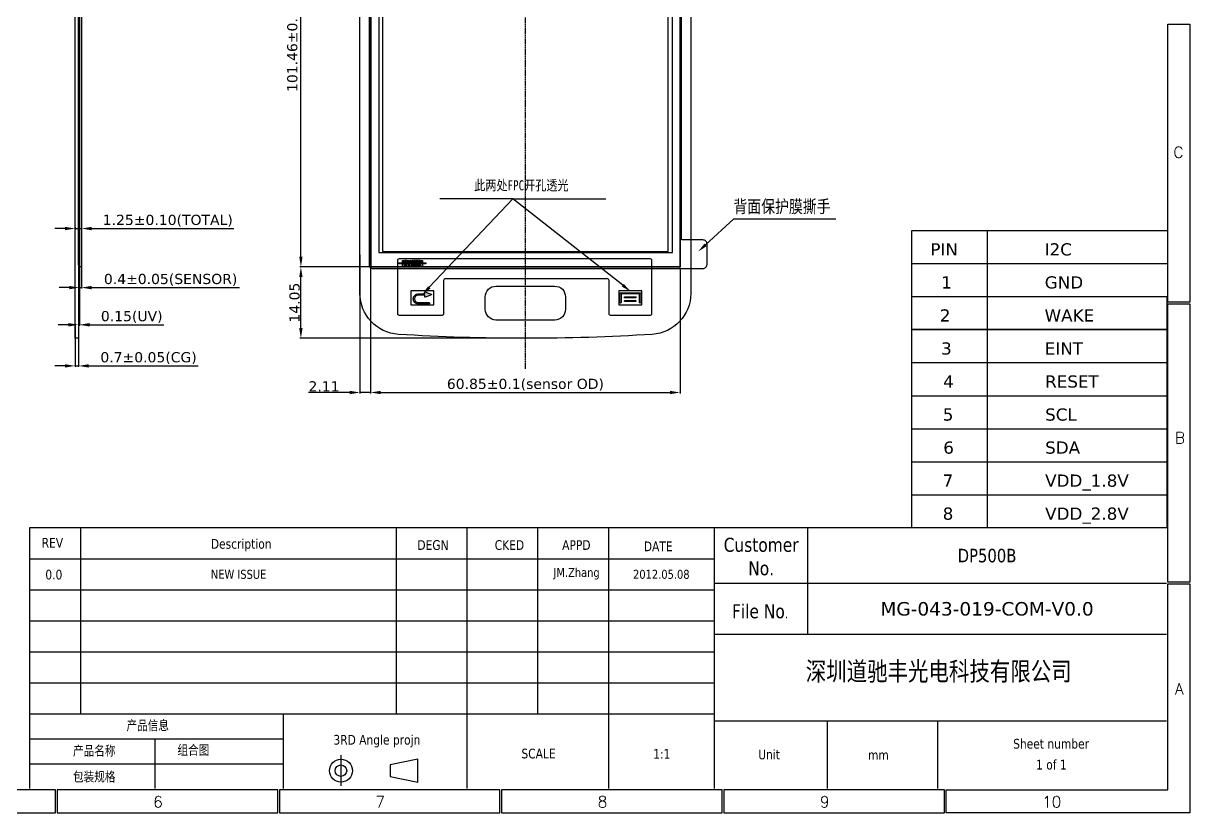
# Model space of a CAD drawing. Header units: inches. Extents: x 1779 to 2225, y 40 to 347.
# Drawn here: x 1995.2 to 2224.6, y 40 to 195.3 of the extents above; entities that cross this region are included whole.
import ezdxf
from ezdxf import colors
from ezdxf.entities.mleader import LeaderData, LeaderLine
from ezdxf.math import Vec2, Vec3

# ---------------------------------------------------------------- set-up
doc = ezdxf.new("R2010")
doc.units = ezdxf.units.IN
doc.header["$LTSCALE"] = 2.574606
doc.header["$MEASUREMENT"] = 0
doc.header["$PDMODE"] = 3
doc.header["$PDSIZE"] = 0.3125
doc.linetypes.add('PHANTOM', pattern=[0.8, 0.45, -0.05, 0.1, -0.05, 0.1, -0.05])
doc.layers.get('0').update_dxf_attribs({"linetype": 'CONTINUOUS'})
doc.layers.get('Defpoints').update_dxf_attribs({"linetype": 'CONTINUOUS'})
for name, color, linetype in [('05', 4, 'CONTINUOUS'), ('Cover lens', 6, 'CONTINUOUS'), ('dim', 4, 'CONTINUOUS'), ('Dimension', 7, 'CONTINUOUS'), ('FPC', 11, 'CONTINUOUS'), ('RX', 1, 'CONTINUOUS'), ('sensor AA', 131, 'CONTINUOUS'), ('Sensor outline', 190, 'CONTINUOUS'), ('uv', 90, 'CONTINUOUS'), ('中心线', 1, 'CONTINUOUS'), ('模板', 7, 'CONTINUOUS'), ('背面保护膜', 4, 'CONTINUOUS')]:
    doc.layers.add(name, color=color, linetype=linetype)
doc.styles.get("Standard").update_dxf_attribs({"font": 'romand.shx', "width": 0.8, "bigfont": 'bigfont.shx'})
doc.styles.add('TXT', font='txt.shx')
doc.styles.add('WMF-Times New Roman0', font='timesbd.ttf')
doc.styles.add('文字样式', font='verdana.ttf', dxfattribs={"height": 2})
doc.dimstyles.new('标注', dxfattribs={"dimtxt": 2, "dimasz": 2, "dimexe": 0.2, "dimexo": 0.2, "dimgap": 0.2, "dimtad": 1, "dimdsep": 46, "dimtxsty": '文字样式', "dimcen": 0, "dimclrd": 256, "dimclre": 256, "dimclrt": 256, "dimadec": 0, "dimazin": 0, "dimtfac": 1, "dimtmove": 0, "dimatfit": 3, "dimfxl": 0, "dimarcsym": 0})

# ---------------------------------------------------------------- blocks, each defined once
blk = doc.blocks.new('12521212')
at = {"layer": 'RX'}
for points in [[(1600.86, 243.92), (1600.86, 245.12), (1600.56, 245.12), (1600.56, 244.6), (1599.86, 244.6), (1599.86, 244.4), (1600.56, 244.4), (1600.56, 243.92), (1600.56, 243.92)], [(1601.01, 243.92), (1601.01, 245.12), (1601.31, 245.12), (1601.31, 243.92)], [(1601.76, 243.92), (1601.76, 245.12), (1601.46, 245.12), (1601.46, 243.92)], [(1602.21, 243.92), (1602.21, 245.12), (1601.91, 245.12), (1601.91, 243.92)], [(1602.66, 243.92), (1602.66, 245.12), (1602.36, 245.12), (1602.36, 243.92)], [(1603.11, 243.92), (1603.11, 245.12), (1602.81, 245.12), (1602.81, 243.92)], [(1603.56, 243.92), (1603.56, 245.12), (1603.26, 245.12), (1603.26, 243.92)], [(1604.01, 243.92), (1604.01, 245.12), (1603.71, 245.12), (1603.71, 243.92)], [(1604.46, 243.92), (1604.46, 245.12), (1604.16, 245.12), (1604.16, 243.92)], [(1604.91, 243.92), (1604.91, 245.12), (1604.61, 245.12), (1604.61, 243.92)], [(1605.06, 243.92), (1605.06, 245.12), (1605.36, 245.12), (1605.36, 243.92)], [(1605.51, 243.92), (1605.51, 245.12), (1605.81, 245.12), (1605.81, 243.92)], [(1605.96, 243.92), (1605.96, 245.12), (1606.26, 245.12), (1606.26, 243.92)], [(1606.41, 243.92), (1606.41, 245.12), (1606.71, 245.12), (1606.71, 243.92)], [(1606.86, 243.92), (1606.86, 245.12), (1607.16, 245.12), (1607.16, 243.92)], [(1607.31, 243.92), (1607.31, 245.12), (1607.61, 245.12), (1607.61, 243.92)], [(1607.76, 243.92), (1607.76, 245.12), (1608.06, 245.12), (1608.06, 243.92)], [(1608.21, 243.92), (1608.21, 245.12), (1608.51, 245.12), (1608.51, 243.92)], [(1608.66, 243.92), (1608.66, 245.12), (1608.96, 245.12), (1608.96, 243.92)], [(1609.11, 243.92), (1609.11, 245.12), (1609.41, 245.12), (1609.41, 243.92)], [(1609.56, 243.92), (1609.56, 245.12), (1609.86, 245.12), (1609.86, 243.92)], [(1610.01, 243.92), (1610.01, 245.12), (1610.31, 245.12), (1610.31, 243.92)], [(1610.76, 243.92), (1610.76, 245.12), (1610.46, 245.12), (1610.46, 243.92)], [(1610.91, 243.92), (1610.91, 245.12), (1611.21, 245.12), (1611.21, 243.92)], [(1611.36, 243.92), (1611.36, 245.12), (1611.66, 245.12), (1611.66, 243.92)], [(1611.81, 243.92), (1611.81, 245.12), (1612.11, 245.12), (1612.11, 243.92)], [(1612.26, 243.92), (1612.26, 245.12), (1612.56, 245.12), (1612.56, 243.92)], [(1612.71, 243.92), (1612.71, 245.12), (1613.01, 245.12), (1613.01, 243.92)], [(1613.16, 243.92), (1613.16, 245.12), (1613.46, 245.12), (1613.46, 243.92)], [(1613.61, 243.92), (1613.61, 245.12), (1613.91, 245.12), (1613.91, 243.92)], [(1614.06, 243.92), (1614.06, 245.12), (1614.36, 245.12), (1614.36, 243.92)], [(1614.51, 243.92), (1614.51, 245.12), (1614.81, 245.12), (1614.81, 243.92)], [(1614.96, 243.92), (1614.96, 245.12), (1615.26, 245.12), (1615.26, 243.92)], [(1615.71, 243.92), (1615.71, 244.4), (1616.41, 244.4), (1616.41, 244.6), (1615.71, 244.6), (1615.71, 245.12), (1615.41, 245.12), (1615.41, 243.92)], [(1609.31, 145.22), (1609.31, 144.74), (1608.61, 144.74), (1608.61, 144.54), (1609.31, 144.54), (1609.31, 144.06), (1609.61, 144.06), (1609.61, 145.22)], [(1610.06, 145.22), (1610.06, 144.06), (1609.76, 144.06), (1609.76, 145.22)], [(1610.51, 145.22), (1610.51, 144.06), (1610.21, 144.06), (1610.21, 145.22)], [(1610.96, 145.22), (1610.96, 144.06), (1610.66, 144.06), (1610.66, 145.22)], [(1611.41, 145.22), (1611.41, 144.06), (1611.11, 144.06), (1611.11, 145.22)], [(1611.86, 145.22), (1611.56, 145.22), (1611.56, 144.06), (1611.86, 144.06), (1611.86, 145.22)], [(1612.01, 145.22), (1612.01, 145.22), (1612.01, 144.06), (1612.31, 144.06), (1612.31, 145.22)], [(1612.76, 145.22), (1612.76, 144.06), (1612.46, 144.06), (1612.46, 145.22)], [(1612.91, 145.22), (1612.91, 144.06), (1613.21, 144.06), (1613.21, 144.54), (1613.91, 144.54), (1613.91, 144.74), (1613.21, 144.74), (1613.21, 145.22)]]:
    blk.add_lwpolyline(points, dxfattribs=at)
at = {"layer": 'sensor AA'}
blk.add_lwpolyline([(1560.14, 241.97), (1617.91, 241.97), (1617.91, 146.79), (1560.14, 146.79)], close=True, dxfattribs=at)
at = {"layer": 'Sensor outline'}
blk.add_lwpolyline([(1558.63, 143.96), (1619.48, 143.96), (1558.63, 143.96), (1558.63, 245.42), (1619.48, 245.42), (1619.48, 143.96), (1619.48, 245.42), (1558.63, 245.42)], close=True, dxfattribs=at)
at = {"style": 'WMF-Times New Roman0'}
for p in [(1600.52, 245.26), (1605.02, 245.26), (1610.42, 245.26), (1615.39, 245.26)]:
    blk.add_text('GND', height=0.109, dxfattribs=at).set_placement(p)
for s, p in [('GND', (1609.56, 144.52)), ('RX5', (1610.01, 144.52)), ('RX4', (1610.46, 144.52)), ('RX3', (1610.91, 144.52)), ('RX2', (1611.36, 144.5)), ('RX1', (1611.81, 144.52)), ('GND', (1612.26, 144.52)), ('TX19', (1612.7, 144.46)), ('GND', (1613.18, 144.47))]:
    blk.add_text(s, height=0.2, rotation=90).set_placement(p)
at = {"layer": '05', "style": 'WMF-Times New Roman0'}
for s, p in [('TX9', (1601.02, 245.26)), ('TX8', (1601.47, 245.26)), ('TX7', (1601.92, 245.26)), ('TX6', (1602.37, 245.26)), ('TX5', (1602.82, 245.26)), ('TX4', (1603.27, 245.26)), ('TX3', (1603.72, 245.26)), ('TX2', (1604.17, 245.26)), ('TX1', (1604.63, 245.26)), ('RX11', (1605.44, 245.26)), ('RX10', (1605.88, 245.26)), ('RX9', (1606.42, 245.26)), ('RX8', (1606.86, 245.26)), ('RX7', (1607.31, 245.26)), ('RX6', (1607.76, 245.26)), ('RX5', (1608.22, 245.26)), ('RX4', (1608.68, 245.26)), ('RX3', (1609.12, 245.26)), ('RX2', (1609.57, 245.26)), ('RX1', (1610.02, 245.26)), ('TX10', (1610.84, 245.26)), ('TX11', (1611.3, 245.26)), ('TX12', (1611.75, 245.26)), ('TX13', (1612.2, 245.26)), ('TX14', (1612.65, 245.26)), ('TX15', (1613.09, 245.26)), ('TX16', (1613.5, 245.26)), ('TX17', (1613.95, 245.26)), ('TX18', (1614.48, 245.26)), ('TX19', (1614.92, 245.26))]:
    blk.add_text(s, height=0.109, dxfattribs=at).set_placement(p)
blk = doc.blocks.new('*D58')
at = {"layer": 'Defpoints', "color": 0}
for p in [(2063.49, 147.37), (2124.34, 147.37), (2124.34, 122.66)]:
    blk.add_point(p, dxfattribs=at)
at = {"layer": 'Dimension', "lineweight": -2}
for p, q in [((2063.49, 147.17), (2063.49, 122.46)), ((2124.34, 147.17), (2124.34, 122.46)), ((2065.49, 122.66), (2122.34, 122.66))]:
    blk.add_line(p, q, dxfattribs=at)
at = {"layer": 'Dimension'}
for points in [[(2065.49, 123), (2065.49, 122.33), (2063.49, 122.66)], [(2122.34, 123), (2122.34, 122.33), (2124.34, 122.66)]]:
    blk.add_solid(points, dxfattribs=at)
at = {"layer": 'Dimension', "insert": (2093.92, 124.18), "char_height": 2, "attachment_point": 5, "style": '文字样式'}
blk.add_mtext('60.85%%P0.1(sensor OD)', dxfattribs=at)
blk = doc.blocks.new('*D59')
at = {"layer": 'Defpoints', "color": 0}
for p in [(2049.77, 248.83), (2064.42, 248.83), (2064.42, 147.37)]:
    blk.add_point(p, dxfattribs=at)
at = {"layer": 'Dimension', "lineweight": -2}
for p, q in [((2064.22, 248.83), (2049.57, 248.83)), ((2049.77, 149.37), (2049.77, 246.83)), ((2064.22, 147.37), (2049.57, 147.37))]:
    blk.add_line(p, q, dxfattribs=at)
at = {"layer": 'Dimension'}
for points in [[(2049.44, 246.83), (2050.1, 246.83), (2049.77, 248.83)], [(2049.44, 149.37), (2050.1, 149.37), (2049.77, 147.37)]]:
    blk.add_solid(points, dxfattribs=at)
at = {"layer": 'Dimension', "insert": (2048.25, 198.1), "char_height": 2, "attachment_point": 5, "rotation": 90, "style": '文字样式'}
blk.add_mtext('101.46%%P0.1(sensor OD)', dxfattribs=at)
blk = doc.blocks.new('*D60')
at = {"layer": 'Defpoints', "color": 0}
for p in [(2049.77, 147.37), (2080.14, 147.37), (2093.92, 133.32)]:
    blk.add_point(p, dxfattribs=at)
at = {"layer": 'Dimension', "lineweight": -2}
for p, q in [((2079.94, 147.37), (2049.57, 147.37)), ((2049.77, 135.32), (2049.77, 145.37)), ((2093.72, 133.32), (2049.57, 133.32))]:
    blk.add_line(p, q, dxfattribs=at)
at = {"layer": 'Dimension'}
for points in [[(2049.44, 145.37), (2050.1, 145.37), (2049.77, 147.37)], [(2049.44, 135.32), (2050.1, 135.32), (2049.77, 133.32)]]:
    blk.add_solid(points, dxfattribs=at)
at = {"layer": 'Dimension', "insert": (2048.53, 140.34), "char_height": 2, "attachment_point": 5, "rotation": 90, "style": '文字样式'}
blk.add_mtext('14.05', dxfattribs=at)
blk = doc.blocks.new('*D61')
at = {"layer": 'Defpoints', "color": 0}
for p in [(2061.39, 149.95), (2063.49, 149.95), (2063.49, 122.66)]:
    blk.add_point(p, dxfattribs=at)
at = {"layer": 'Dimension', "lineweight": -2}
for p, q in [((2061.39, 149.75), (2061.39, 122.46)), ((2063.49, 149.75), (2063.49, 122.46)), ((2059.39, 122.66), (2051.25, 122.66)), ((2063.49, 122.66), (2061.39, 122.66)), ((2065.49, 122.66), (2067.49, 122.66))]:
    blk.add_line(p, q, dxfattribs=at)
at = {"layer": 'Dimension'}
for points in [[(2059.39, 123), (2059.39, 122.33), (2061.39, 122.66)], [(2065.49, 123), (2065.49, 122.33), (2063.49, 122.66)]]:
    blk.add_solid(points, dxfattribs=at)
at = {"layer": 'Dimension', "insert": (2054.32, 123.88), "char_height": 2, "attachment_point": 5, "style": '文字样式'}
blk.add_mtext('2.11', dxfattribs=at)
blk = doc.blocks.new('*D62')
at = {"layer": 'Defpoints', "color": 0}
for p in [(2005.35, 136.35), (2006.05, 136.35), (2006.05, 127.9)]:
    blk.add_point(p, dxfattribs=at)
at = {"layer": 'Dimension', "lineweight": -2}
for p, q in [((2005.35, 136.15), (2005.35, 127.7)), ((2006.05, 136.15), (2006.05, 127.7)), ((2003.35, 127.9), (2001.35, 127.9)), ((2005.35, 127.9), (2006.05, 127.9)), ((2008.05, 127.9), (2029.57, 127.9))]:
    blk.add_line(p, q, dxfattribs=at)
at = {"layer": 'Dimension'}
for points in [[(2003.35, 128.23), (2003.35, 127.56), (2005.35, 127.9)], [(2008.05, 128.23), (2008.05, 127.56), (2006.05, 127.9)]]:
    blk.add_solid(points, dxfattribs=at)
at = {"layer": 'Dimension', "insert": (2019.81, 129.42), "char_height": 2, "attachment_point": 5, "style": '文字样式'}
blk.add_mtext('0.7%%P0.05(CG)', dxfattribs=at)
blk = doc.blocks.new('*D63')
at = {"layer": 'Defpoints', "color": 0}
for p in [(2006.05, 148.13), (2006.2, 148.21), (2006.2, 135.99)]:
    blk.add_point(p, dxfattribs=at)
at = {"layer": 'Dimension', "lineweight": -2}
for p, q in [((2006.05, 147.93), (2006.05, 135.79)), ((2006.2, 148.01), (2006.2, 135.79)), ((2004.05, 135.99), (2002.05, 135.99)), ((2006.05, 135.99), (2006.2, 135.99)), ((2008.2, 135.99), (2022.81, 135.99))]:
    blk.add_line(p, q, dxfattribs=at)
at = {"layer": 'Dimension'}
for points in [[(2004.05, 136.32), (2004.05, 135.65), (2006.05, 135.99)], [(2008.2, 136.32), (2008.2, 135.65), (2006.2, 135.99)]]:
    blk.add_solid(points, dxfattribs=at)
at = {"layer": 'Dimension', "insert": (2016.5, 137.51), "char_height": 2, "attachment_point": 5, "style": '文字样式'}
blk.add_mtext('0.15(UV)', dxfattribs=at)
blk = doc.blocks.new('*D64')
at = {"layer": 'Defpoints', "color": 0}
for p in [(2005.35, 155.37), (2006.6, 155.37), (2006.6, 154.92)]:
    blk.add_point(p, dxfattribs=at)
at = {"layer": 'Dimension', "lineweight": -2}
for p, q in [((2003.35, 154.92), (2001.35, 154.92)), ((2005.35, 155.17), (2005.35, 154.72)), ((2005.35, 154.92), (2006.6, 154.92)), ((2006.6, 155.17), (2006.6, 154.72)), ((2008.6, 154.92), (2036.59, 154.92))]:
    blk.add_line(p, q, dxfattribs=at)
at = {"layer": 'Dimension'}
for points in [[(2003.35, 155.25), (2003.35, 154.58), (2005.35, 154.92)], [(2008.6, 155.25), (2008.6, 154.58), (2006.6, 154.92)]]:
    blk.add_solid(points, dxfattribs=at)
at = {"layer": 'Dimension', "insert": (2023.59, 156.44), "char_height": 2, "attachment_point": 5, "style": '文字样式'}
blk.add_mtext('1.25%%P0.10(TOTAL)', dxfattribs=at)
blk = doc.blocks.new('*D65')
at = {"layer": 'Defpoints', "color": 0}
for p in [(2006.2, 149.43), (2006.6, 149.43), (2006.6, 143.3)]:
    blk.add_point(p, dxfattribs=at)
at = {"layer": 'Dimension', "lineweight": -2}
for p, q in [((2006.2, 149.23), (2006.2, 143.1)), ((2006.6, 149.23), (2006.6, 143.1)), ((2004.2, 143.3), (2002.2, 143.3)), ((2006.2, 143.3), (2006.6, 143.3)), ((2008.6, 143.3), (2037.7, 143.3))]:
    blk.add_line(p, q, dxfattribs=at)
at = {"layer": 'Dimension'}
for points in [[(2004.2, 143.63), (2004.2, 142.96), (2006.2, 143.3)], [(2008.6, 143.63), (2008.6, 142.96), (2006.6, 143.3)]]:
    blk.add_solid(points, dxfattribs=at)
at = {"layer": 'Dimension', "insert": (2024.15, 144.82), "char_height": 2, "attachment_point": 5, "style": '文字样式'}
blk.add_mtext('0.4%%P0.05(SENSOR)', dxfattribs=at)

msp = doc.modelspace()

# ---------------------------------------------------------------- hatches: boundary and pattern name
at = {"layer": 'Cover lens'}
h = msp.add_hatch(color=151, dxfattribs=at)
edge = h.paths.add_edge_path()
edge.add_spline(control_points=[(2074.131, 142.053), (2073.7, 142.053), (2073.268, 142.053), (2072.837, 142.053), (2072.837, 142.053), (2072.577, 142.052), (2072.33, 141.949), (2072.146, 141.766), (2072.146, 141.766), (2071.964, 141.583), (2071.861, 141.338), (2071.86, 141.08), (2071.86, 141.08), (2071.86, 141.08), (2071.86, 141.079), (2071.86, 141.078), (2071.86, 141.078), (2071.861, 140.818), (2071.964, 140.57), (2072.147, 140.386), (2072.147, 140.386), (2072.329, 140.204), (2072.575, 140.101), (2072.832, 140.1), (2072.832, 140.1), (2072.833, 140.1), (2072.834, 140.1), (2072.835, 140.1), (2072.835, 140.1), (2073.536, 140.1), (2074.238, 140.1), (2074.939, 140.1), (2074.939, 140.1), (2075.008, 140.1), (2075.064, 140.156), (2075.064, 140.225), (2075.064, 140.225), (2075.064, 140.294), (2075.008, 140.35), (2074.939, 140.35), (2074.939, 140.35), (2074.238, 140.35), (2073.537, 140.35), (2072.835, 140.35), (2072.835, 140.35), (2072.643, 140.35), (2072.46, 140.428), (2072.324, 140.564), (2072.324, 140.564), (2072.188, 140.699), (2072.111, 140.881), (2072.11, 141.073), (2072.11, 141.073), (2072.11, 141.074), (2072.111, 141.076), (2072.111, 141.077), (2072.111, 141.077), (2072.11, 141.269), (2072.188, 141.453), (2072.324, 141.589), (2072.324, 141.589), (2072.46, 141.725), (2072.643, 141.803), (2072.836, 141.805), (2072.836, 141.805), (2072.959, 141.799), (2073.925, 141.802), (2074.131, 141.802), (2074.131, 141.802), (2074.131, 141.699), (2074.131, 141.595), (2074.131, 141.491), (2074.131, 141.491), (2074.131, 141.466), (2074.143, 141.444), (2074.163, 141.429), (2074.163, 141.429), (2074.184, 141.415), (2074.209, 141.412), (2074.233, 141.42), (2074.233, 141.42), (2074.233, 141.42), (2075.403, 141.857), (2075.403, 141.857), (2075.403, 141.857), (2075.433, 141.868), (2075.453, 141.896), (2075.453, 141.928), (2075.453, 141.928), (2075.453, 141.96), (2075.433, 141.987), (2075.403, 141.998), (2075.403, 141.998), (2075.403, 141.998), (2074.233, 142.435), (2074.233, 142.435), (2074.233, 142.435), (2074.209, 142.444), (2074.184, 142.441), (2074.163, 142.426), (2074.163, 142.426), (2074.143, 142.412), (2074.131, 142.39), (2074.131, 142.364), (2074.131, 142.364), (2074.131, 142.261), (2074.131, 142.157), (2074.131, 142.053)], knot_values=[0, 0, 0, 0, 0.037037, 0.037037, 0.037037, 0.037037, 0.0740741, 0.0740741, 0.0740741, 0.0740741, 0.1111111, 0.1111111, 0.1111111, 0.1111111, 0.1481481, 0.1481481, 0.1481481, 0.1481481, 0.1851852, 0.1851852, 0.1851852, 0.1851852, 0.2222222, 0.2222222, 0.2222222, 0.2222222, 0.2592593, 0.2592593, 0.2592593, 0.2592593, 0.2962963, 0.2962963, 0.2962963, 0.2962963, 0.3333333, 0.3333333, 0.3333333, 0.3333333, 0.3703704, 0.3703704, 0.3703704, 0.3703704, 0.4074074, 0.4074074, 0.4074074, 0.4074074, 0.4444444, 0.4444444, 0.4444444, 0.4444444, 0.4814815, 0.4814815, 0.4814815, 0.4814815, 0.5185185, 0.5185185, 0.5185185, 0.5185185, 0.5555556, 0.5555556, 0.5555556, 0.5555556, 0.5925926, 0.5925926, 0.5925926, 0.5925926, 0.6296296, 0.6296296, 0.6296296, 0.6296296, 0.6666667, 0.6666667, 0.6666667, 0.6666667, 0.7037037, 0.7037037, 0.7037037, 0.7037037, 0.7407407, 0.7407407, 0.7407407, 0.7407407, 0.7777778, 0.7777778, 0.7777778, 0.7777778, 0.8148148, 0.8148148, 0.8148148, 0.8148148, 0.8518519, 0.8518519, 0.8518519, 0.8518519, 0.8888889, 0.8888889, 0.8888889, 0.8888889, 0.9259259, 0.9259259, 0.9259259, 0.9259259, 0.962963, 0.962963, 0.962963, 0.962963, 1, 1, 1, 1], weights=[1, 1, 1, 1, 1, 1, 1, 1, 1, 1, 1, 1, 1, 1, 1, 1, 1, 1, 1, 1, 1, 1, 1, 1, 1, 1, 1, 1, 1, 1, 1, 1, 1, 1, 1, 1, 1, 1, 1, 1, 1, 1, 1, 1, 1, 1, 1, 1, 1, 1, 1, 1, 1, 1, 1, 1, 1, 1, 1, 1, 1, 1, 1, 1, 1, 1, 1, 1, 1, 1, 1, 1, 1, 1, 1, 1, 1, 1, 1, 1, 1, 1, 1, 1, 1, 1, 1, 1, 1, 1, 1, 1, 1, 1, 1, 1, 1, 1, 1, 1, 1, 1, 1, 1, 1, 1, 1, 1], degree=3, periodic=0)
edge = h.paths.add_edge_path()
edge.add_spline(control_points=[(2116.362, 140.373), (2116.362, 140.304), (2116.418, 140.248), (2116.487, 140.248), (2116.487, 140.248), (2116.556, 140.248), (2116.613, 140.304), (2116.613, 140.373), (2116.613, 140.373), (2116.613, 140.938), (2116.613, 141.502), (2116.613, 142.067), (2116.613, 142.067), (2116.612, 142.126), (2116.589, 142.183), (2116.546, 142.226), (2116.546, 142.226), (2116.505, 142.267), (2116.449, 142.29), (2116.387, 142.292), (2116.387, 142.292), (2115.791, 142.292), (2115.194, 142.292), (2114.597, 142.292), (2114.597, 142.292), (2113.97, 142.292), (2113.342, 142.292), (2112.713, 142.292), (2112.713, 142.292), (2112.654, 142.291), (2112.596, 142.267), (2112.554, 142.225), (2112.554, 142.225), (2112.513, 142.183), (2112.49, 142.128), (2112.488, 142.066), (2112.488, 142.066), (2112.488, 141.502), (2112.488, 140.938), (2112.488, 140.373), (2112.488, 140.373), (2112.488, 140.304), (2112.545, 140.248), (2112.614, 140.248), (2112.614, 140.248), (2112.683, 140.248), (2112.739, 140.304), (2112.739, 140.373), (2112.739, 140.373), (2112.739, 140.921), (2112.739, 141.469), (2112.739, 142.016), (2112.739, 142.016), (2112.739, 142.03), (2112.75, 142.041), (2112.764, 142.041), (2112.764, 142.041), (2113.375, 142.041), (2113.986, 142.041), (2114.597, 142.041), (2114.597, 142.041), (2115.177, 142.041), (2115.757, 142.041), (2116.337, 142.041), (2116.337, 142.041), (2116.351, 142.041), (2116.362, 142.03), (2116.362, 142.016), (2116.362, 142.016), (2116.362, 141.469), (2116.362, 140.921), (2116.362, 140.373)], knot_values=[0, 0, 0, 0, 0.0555556, 0.0555556, 0.0555556, 0.0555556, 0.1111111, 0.1111111, 0.1111111, 0.1111111, 0.1666667, 0.1666667, 0.1666667, 0.1666667, 0.2222222, 0.2222222, 0.2222222, 0.2222222, 0.2777778, 0.2777778, 0.2777778, 0.2777778, 0.3333333, 0.3333333, 0.3333333, 0.3333333, 0.3888889, 0.3888889, 0.3888889, 0.3888889, 0.4444444, 0.4444444, 0.4444444, 0.4444444, 0.5, 0.5, 0.5, 0.5, 0.5555556, 0.5555556, 0.5555556, 0.5555556, 0.6111111, 0.6111111, 0.6111111, 0.6111111, 0.6666667, 0.6666667, 0.6666667, 0.6666667, 0.7222222, 0.7222222, 0.7222222, 0.7222222, 0.7777778, 0.7777778, 0.7777778, 0.7777778, 0.8333333, 0.8333333, 0.8333333, 0.8333333, 0.8888889, 0.8888889, 0.8888889, 0.8888889, 0.9444444, 0.9444444, 0.9444444, 0.9444444, 1, 1, 1, 1], weights=[1, 1, 1, 1, 1, 1, 1, 1, 1, 1, 1, 1, 1, 1, 1, 1, 1, 1, 1, 1, 1, 1, 1, 1, 1, 1, 1, 1, 1, 1, 1, 1, 1, 1, 1, 1, 1, 1, 1, 1, 1, 1, 1, 1, 1, 1, 1, 1, 1, 1, 1, 1, 1, 1, 1, 1, 1, 1, 1, 1, 1, 1, 1, 1, 1, 1, 1, 1, 1, 1, 1, 1], degree=3, periodic=0)
edge = h.paths.add_edge_path(flags=17)
edge.add_spline(control_points=[(2115.589, 141.283), (2115.644, 141.283), (2115.689, 141.328), (2115.689, 141.383), (2115.689, 141.383), (2115.689, 141.438), (2115.644, 141.483), (2115.589, 141.483), (2115.589, 141.483), (2115.589, 141.483), (2113.512, 141.483), (2113.512, 141.483), (2113.512, 141.483), (2113.456, 141.483), (2113.412, 141.438), (2113.412, 141.383), (2113.412, 141.383), (2113.412, 141.328), (2113.456, 141.283), (2113.512, 141.283), (2113.512, 141.283), (2113.512, 141.283), (2115.589, 141.283), (2115.589, 141.283)], knot_values=[0, 0, 0, 0, 0.1666667, 0.1666667, 0.1666667, 0.1666667, 0.3333333, 0.3333333, 0.3333333, 0.3333333, 0.5, 0.5, 0.5, 0.5, 0.6666667, 0.6666667, 0.6666667, 0.6666667, 0.8333333, 0.8333333, 0.8333333, 0.8333333, 1, 1, 1, 1], weights=[1, 1, 1, 1, 1, 1, 1, 1, 1, 1, 1, 1, 1, 1, 1, 1, 1, 1, 1, 1, 1, 1, 1, 1], degree=3, periodic=0)
edge = h.paths.add_edge_path(flags=17)
edge.add_spline(control_points=[(2115.589, 140.533), (2115.644, 140.533), (2115.689, 140.578), (2115.689, 140.633), (2115.689, 140.633), (2115.689, 140.689), (2115.644, 140.733), (2115.589, 140.733), (2115.589, 140.733), (2115.589, 140.733), (2113.512, 140.733), (2113.512, 140.733), (2113.512, 140.733), (2113.456, 140.733), (2113.412, 140.689), (2113.412, 140.633), (2113.412, 140.633), (2113.412, 140.578), (2113.456, 140.533), (2113.512, 140.533), (2113.512, 140.533), (2113.512, 140.533), (2115.589, 140.533), (2115.589, 140.533)], knot_values=[0, 0, 0, 0, 0.1666667, 0.1666667, 0.1666667, 0.1666667, 0.3333333, 0.3333333, 0.3333333, 0.3333333, 0.5, 0.5, 0.5, 0.5, 0.6666667, 0.6666667, 0.6666667, 0.6666667, 0.8333333, 0.8333333, 0.8333333, 0.8333333, 1, 1, 1, 1], weights=[1, 1, 1, 1, 1, 1, 1, 1, 1, 1, 1, 1, 1, 1, 1, 1, 1, 1, 1, 1, 1, 1, 1, 1], degree=3, periodic=0)

# ---------------------------------------------------------------- linework, layer by layer
at = {"layer": 'Cover lens', "linetype": 'Continuous'}
for points in [[(2006.047, 133.318), (2005.347, 133.318), (2005.347, 259.408), (2006.047, 259.408)], [(2121.999, 150.398), (2121.999, 243.998), (2065.839, 243.998), (2065.839, 150.398)]]:
    msp.add_lwpolyline(points, close=True, dxfattribs=at)
msp.add_lwpolyline([(2068.962, 134.101, -0.3959565), (2061.389, 142.165), (2061.389, 251.698, -0.4142136), (2069.099, 259.408), (2118.739, 259.408, -0.4142136), (2126.449, 251.698), (2126.449, 142.165, -0.3959565), (2118.875, 134.101, -0.031377), (2068.962, 134.101)], format="xyb", dxfattribs=at)
msp.add_lwpolyline([(2099.719, 136.918), (2088.119, 136.918, -0.4142136), (2086.039, 138.998), (2086.039, 141.498, -0.4142136), (2088.119, 143.578), (2099.719, 143.578, -0.4142136), (2101.799, 141.498), (2101.799, 138.998, -0.4142136)], format="xyb", close=True, dxfattribs=at)
at = {"layer": 'Cover lens', "color": 151}
msp.add_open_spline([(2074.137, 142.053), (2073.706, 142.053), (2073.274, 142.053), (2072.843, 142.053), (2072.843, 142.053), (2072.583, 142.052), (2072.336, 141.949), (2072.153, 141.766), (2072.153, 141.766), (2071.97, 141.583), (2071.868, 141.338), (2071.866, 141.08), (2071.866, 141.08), (2071.866, 141.08), (2071.866, 141.079), (2071.866, 141.078), (2071.866, 141.078), (2071.867, 140.818), (2071.97, 140.57), (2072.153, 140.386), (2072.153, 140.386), (2072.335, 140.204), (2072.581, 140.101), (2072.839, 140.1), (2072.839, 140.1), (2072.839, 140.1), (2072.84, 140.1), (2072.841, 140.1), (2072.841, 140.1), (2073.542, 140.1), (2074.244, 140.1), (2074.945, 140.1), (2074.945, 140.1), (2075.014, 140.1), (2075.071, 140.156), (2075.071, 140.225), (2075.071, 140.225), (2075.071, 140.294), (2075.014, 140.35), (2074.945, 140.35), (2074.945, 140.35), (2074.244, 140.35), (2073.544, 140.35), (2072.841, 140.35), (2072.841, 140.35), (2072.649, 140.35), (2072.466, 140.428), (2072.33, 140.564), (2072.33, 140.564), (2072.194, 140.699), (2072.117, 140.881), (2072.116, 141.073), (2072.116, 141.073), (2072.117, 141.074), (2072.117, 141.076), (2072.117, 141.077), (2072.117, 141.077), (2072.117, 141.269), (2072.194, 141.453), (2072.33, 141.589), (2072.33, 141.589), (2072.466, 141.725), (2072.649, 141.803), (2072.842, 141.805), (2072.842, 141.805), (2072.965, 141.799), (2073.931, 141.802), (2074.137, 141.802), (2074.137, 141.802), (2074.137, 141.699), (2074.137, 141.595), (2074.137, 141.491), (2074.137, 141.491), (2074.137, 141.466), (2074.149, 141.444), (2074.17, 141.429), (2074.17, 141.429), (2074.19, 141.415), (2074.215, 141.412), (2074.239, 141.42), (2074.239, 141.42), (2074.239, 141.42), (2075.409, 141.857), (2075.41, 141.857), (2075.41, 141.857), (2075.44, 141.868), (2075.459, 141.896), (2075.459, 141.928), (2075.459, 141.928), (2075.459, 141.96), (2075.439, 141.987), (2075.41, 141.998), (2075.41, 141.998), (2075.409, 141.998), (2074.239, 142.435), (2074.239, 142.435), (2074.239, 142.435), (2074.215, 142.444), (2074.19, 142.441), (2074.17, 142.426), (2074.17, 142.426), (2074.149, 142.412), (2074.137, 142.39), (2074.137, 142.364), (2074.137, 142.364), (2074.137, 142.261), (2074.137, 142.157), (2074.137, 142.053)], degree=3, knots=[0, 0, 0, 0, 0.037037, 0.037037, 0.037037, 0.037037, 0.0740741, 0.0740741, 0.0740741, 0.0740741, 0.1111111, 0.1111111, 0.1111111, 0.1111111, 0.1481481, 0.1481481, 0.1481481, 0.1481481, 0.1851852, 0.1851852, 0.1851852, 0.1851852, 0.2222222, 0.2222222, 0.2222222, 0.2222222, 0.2592593, 0.2592593, 0.2592593, 0.2592593, 0.2962963, 0.2962963, 0.2962963, 0.2962963, 0.3333333, 0.3333333, 0.3333333, 0.3333333, 0.3703704, 0.3703704, 0.3703704, 0.3703704, 0.4074074, 0.4074074, 0.4074074, 0.4074074, 0.4444444, 0.4444444, 0.4444444, 0.4444444, 0.4814815, 0.4814815, 0.4814815, 0.4814815, 0.5185185, 0.5185185, 0.5185185, 0.5185185, 0.5555556, 0.5555556, 0.5555556, 0.5555556, 0.5925926, 0.5925926, 0.5925926, 0.5925926, 0.6296296, 0.6296296, 0.6296296, 0.6296296, 0.6666667, 0.6666667, 0.6666667, 0.6666667, 0.7037037, 0.7037037, 0.7037037, 0.7037037, 0.7407407, 0.7407407, 0.7407407, 0.7407407, 0.7777778, 0.7777778, 0.7777778, 0.7777778, 0.8148148, 0.8148148, 0.8148148, 0.8148148, 0.8518519, 0.8518519, 0.8518519, 0.8518519, 0.8888889, 0.8888889, 0.8888889, 0.8888889, 0.9259259, 0.9259259, 0.9259259, 0.9259259, 0.962963, 0.962963, 0.962963, 0.962963, 1, 1, 1, 1], dxfattribs=at)
at = {"layer": 'Cover lens', "color": 151, "linetype": 'Continuous'}
for points, knots in [([(2116.362, 140.373), (2116.362, 140.304), (2116.418, 140.248), (2116.487, 140.248), (2116.487, 140.248), (2116.556, 140.248), (2116.613, 140.304), (2116.613, 140.373), (2116.613, 140.373), (2116.613, 140.938), (2116.613, 141.502), (2116.613, 142.067), (2116.613, 142.067), (2116.612, 142.126), (2116.589, 142.183), (2116.546, 142.226), (2116.546, 142.226), (2116.505, 142.267), (2116.449, 142.29), (2116.387, 142.292), (2116.387, 142.292), (2115.791, 142.292), (2115.194, 142.292), (2114.597, 142.292), (2114.597, 142.292), (2113.97, 142.292), (2113.342, 142.292), (2112.713, 142.292), (2112.713, 142.292), (2112.654, 142.291), (2112.596, 142.267), (2112.554, 142.225), (2112.554, 142.225), (2112.513, 142.183), (2112.49, 142.128), (2112.488, 142.066), (2112.488, 142.066), (2112.488, 141.502), (2112.488, 140.938), (2112.488, 140.373), (2112.488, 140.373), (2112.488, 140.304), (2112.545, 140.248), (2112.614, 140.248), (2112.614, 140.248), (2112.683, 140.248), (2112.739, 140.304), (2112.739, 140.373), (2112.739, 140.373), (2112.739, 140.921), (2112.739, 141.469), (2112.739, 142.016), (2112.739, 142.016), (2112.739, 142.03), (2112.75, 142.041), (2112.764, 142.041), (2112.764, 142.041), (2113.375, 142.041), (2113.986, 142.041), (2114.597, 142.041), (2114.597, 142.041), (2115.177, 142.041), (2115.757, 142.041), (2116.337, 142.041), (2116.337, 142.041), (2116.351, 142.041), (2116.362, 142.03), (2116.362, 142.016), (2116.362, 142.016), (2116.362, 141.469), (2116.362, 140.921), (2116.362, 140.373)], [0, 0, 0, 0, 0.0555556, 0.0555556, 0.0555556, 0.0555556, 0.1111111, 0.1111111, 0.1111111, 0.1111111, 0.1666667, 0.1666667, 0.1666667, 0.1666667, 0.2222222, 0.2222222, 0.2222222, 0.2222222, 0.2777778, 0.2777778, 0.2777778, 0.2777778, 0.3333333, 0.3333333, 0.3333333, 0.3333333, 0.3888889, 0.3888889, 0.3888889, 0.3888889, 0.4444444, 0.4444444, 0.4444444, 0.4444444, 0.5, 0.5, 0.5, 0.5, 0.5555556, 0.5555556, 0.5555556, 0.5555556, 0.6111111, 0.6111111, 0.6111111, 0.6111111, 0.6666667, 0.6666667, 0.6666667, 0.6666667, 0.7222222, 0.7222222, 0.7222222, 0.7222222, 0.7777778, 0.7777778, 0.7777778, 0.7777778, 0.8333333, 0.8333333, 0.8333333, 0.8333333, 0.8888889, 0.8888889, 0.8888889, 0.8888889, 0.9444444, 0.9444444, 0.9444444, 0.9444444, 1, 1, 1, 1]), ([(2115.589, 141.283), (2115.644, 141.283), (2115.689, 141.328), (2115.689, 141.383), (2115.689, 141.383), (2115.689, 141.438), (2115.644, 141.483), (2115.589, 141.483), (2115.589, 141.483), (2115.589, 141.483), (2113.512, 141.483), (2113.512, 141.483), (2113.512, 141.483), (2113.456, 141.483), (2113.412, 141.438), (2113.412, 141.383), (2113.412, 141.383), (2113.412, 141.328), (2113.456, 141.283), (2113.512, 141.283), (2113.512, 141.283), (2113.512, 141.283), (2115.589, 141.283), (2115.589, 141.283)], [0, 0, 0, 0, 0.1666667, 0.1666667, 0.1666667, 0.1666667, 0.3333333, 0.3333333, 0.3333333, 0.3333333, 0.5, 0.5, 0.5, 0.5, 0.6666667, 0.6666667, 0.6666667, 0.6666667, 0.8333333, 0.8333333, 0.8333333, 0.8333333, 1, 1, 1, 1]), ([(2115.589, 140.533), (2115.644, 140.533), (2115.689, 140.578), (2115.689, 140.633), (2115.689, 140.633), (2115.689, 140.689), (2115.644, 140.733), (2115.589, 140.733), (2115.589, 140.733), (2115.589, 140.733), (2113.512, 140.733), (2113.512, 140.733), (2113.512, 140.733), (2113.456, 140.733), (2113.412, 140.689), (2113.412, 140.633), (2113.412, 140.633), (2113.412, 140.578), (2113.456, 140.533), (2113.512, 140.533), (2113.512, 140.533), (2113.512, 140.533), (2115.589, 140.533), (2115.589, 140.533)], [0, 0, 0, 0, 0.1666667, 0.1666667, 0.1666667, 0.1666667, 0.3333333, 0.3333333, 0.3333333, 0.3333333, 0.5, 0.5, 0.5, 0.5, 0.6666667, 0.6666667, 0.6666667, 0.6666667, 0.8333333, 0.8333333, 0.8333333, 0.8333333, 1, 1, 1, 1])]:
    msp.add_open_spline(points, degree=3, knots=knots, dxfattribs=at)
at = {"layer": 'FPC'}
for points in [[(2169.908, 96.041), (2169.908, 154.524), (2220.04, 154.524)], [(2184.829, 96.041), (2184.829, 154.524)], [(2071.114, 148.627), (2071.414, 148.627), (2071.414, 147.467), (2071.114, 147.467), (2071.114, 148.627)], [(2169.908, 148.026), (2220.04, 148.026)], [(2169.908, 141.528), (2220.04, 141.528)], [(2169.908, 128.531), (2220.04, 128.531)], [(2169.908, 122.033), (2220.04, 122.033)], [(2169.908, 115.535), (2220.04, 115.535)], [(2169.908, 109.037), (2220.04, 109.037)], [(2169.908, 102.539), (2220.04, 102.539)]]:
    msp.add_lwpolyline(points, dxfattribs=at)
msp.add_lwpolyline([(2078.197, 145.078), (2110.016, 145.078, -0.4142136), (2110.316, 144.778), (2110.316, 138.2, 0.4142136), (2110.616, 137.9), (2118.516, 137.9, 0.4142136), (2118.816, 138.2), (2118.816, 148.627, 0.4142136), (2118.516, 148.927), (2069.064, 148.927, 0.4142136), (2068.764, 148.627), (2068.764, 138.2, 0.4142136), (2069.064, 137.9), (2077.597, 137.9, 0.4142136), (2077.897, 138.2), (2077.897, 144.778, -0.4142136)], format="xyb", close=True, dxfattribs=at)
for points in [[(2070.064, 148.627), (2070.064, 147.467), (2069.764, 147.467), (2069.764, 147.952), (2069.064, 147.952), (2069.064, 148.152), (2069.764, 148.152), (2069.764, 148.627)], [(2070.514, 148.627), (2070.214, 148.627), (2070.214, 147.467), (2070.514, 147.467)], [(2070.964, 148.627), (2070.964, 148.627), (2070.964, 147.467), (2070.664, 147.467), (2070.664, 148.627)], [(2071.864, 148.627), (2071.564, 148.627), (2071.564, 147.467), (2071.864, 147.467)], [(2072.314, 148.627), (2072.014, 148.627), (2072.014, 147.467), (2072.314, 147.467)], [(2072.764, 148.627), (2072.464, 148.627), (2072.464, 147.467), (2072.764, 147.467)], [(2073.214, 148.627), (2072.914, 148.627), (2072.914, 147.467), (2073.214, 147.467)], [(2073.664, 148.627), (2073.664, 148.152), (2074.364, 148.152), (2074.364, 147.952), (2073.664, 147.952), (2073.664, 147.467), (2073.364, 147.467), (2073.364, 148.627)], [(2071.397, 139.9), (2075.897, 139.9), (2075.897, 142.64), (2071.397, 142.64)], [(2112.316, 139.9), (2116.816, 139.9), (2116.816, 142.64), (2112.316, 142.64)], [(2169.908, 135.029), (2220.04, 135.029)]]:
    msp.add_lwpolyline(points, close=True, dxfattribs=at)
at = {"layer": 'Sensor outline'}
msp.add_lwpolyline([(2006.597, 147.367), (2006.197, 147.367), (2006.197, 248.827), (2006.597, 248.827)], close=True, dxfattribs=at)
at = {"layer": 'uv'}
msp.add_lwpolyline([(2006.047, 248.427), (2006.197, 248.427), (2006.197, 147.767), (2006.047, 147.767)], close=True, dxfattribs=at)
at = {"layer": '中心线', "linetype": 'PHANTOM'}
msp.add_lwpolyline([(2093.919, 127.29), (2093.919, 262.521)], dxfattribs=at)
at = {"layer": '模板'}
for points in [[(2220.26, 140.404), (2220.26, 195.121), (2224.562, 195.121), (2224.562, 140.404)], [(2220.26, 85.358), (2220.26, 140.074), (2224.562, 140.074), (2224.562, 85.358)], [(2220.26, 44.513), (2220.26, 85.027), (2224.562, 85.027), (2224.562, 40.005), (2176.658, 40.005), (2176.658, 44.513)], [(2067.341, 47.141), (2072.776, 46.014), (2072.776, 50.521), (2067.341, 49.394)], [(2001.5, 44.513), (1957.793, 44.513), (1957.793, 40.005), (2001.5, 40.005)], [(2045.207, 44.513), (2001.83, 44.513), (2001.83, 40.005), (2045.207, 40.005)], [(2088.914, 44.513), (2045.537, 44.513), (2045.537, 40.005), (2088.914, 40.005)], [(2132.621, 44.513), (2089.244, 44.513), (2089.244, 40.005), (2132.621, 40.005)], [(2176.328, 44.513), (2132.951, 44.513), (2132.951, 40.005), (2176.328, 40.005)]]:
    msp.add_lwpolyline(points, close=True, dxfattribs=at)
for points in [[(2220.04, 141.528), (2220.04, 96.041), (1996.425, 96.041), (1996.425, 44.733)], [(2006.463, 59.419), (2006.463, 96.041)], [(2068.566, 59.419), (2068.566, 96.041)], [(2082.456, 44.733), (2082.456, 96.041)], [(2096.346, 59.419), (2096.346, 96.041)], [(2110.236, 96.041), (2110.236, 59.419), (2110.236, 44.733)], [(2131.061, 96.041), (2131.061, 59.419), (2131.061, 44.733)], [(2149.391, 96.041), (2149.391, 75.088)], [(1996.425, 89.931), (2131.061, 89.931)], [(2220.031, 85.083), (2131.061, 85.083)], [(1996.425, 83.83), (2131.061, 83.83)], [(1996.425, 77.728), (2131.061, 77.728)], [(2220.023, 75.088), (2131.061, 75.088)], [(1996.425, 71.626), (2131.061, 71.626)], [(1996.425, 65.524), (2131.061, 65.524)], [(1996.425, 59.419), (2131.061, 59.419)], [(2046.345, 44.771), (2046.345, 59.419)], [(2131.061, 58.057), (2220.008, 58.057)], [(2153.294, 58.057), (2153.294, 44.733)], [(2174.979, 58.057), (2174.979, 44.733)], [(1996.425, 54.514), (2046.345, 54.514)], [(2021.019, 54.514), (2021.019, 44.733)], [(2057.658, 45.267), (2057.658, 51.297)], [(1996.425, 49.609), (2046.345, 49.609)]]:
    msp.add_lwpolyline(points, dxfattribs=at)
for radius in [2.254, 1.127]:
    msp.add_circle((2057.645, 48.267), radius, dxfattribs=at)
at = {"layer": '背面保护膜'}
msp.add_lwpolyline([(2124.044, 249.127), (2063.794, 249.127, 0.4142136), (2063.194, 248.527), (2063.194, 147.667, 0.4142136), (2063.794, 147.067), (2124.344, 147.067), (2128.844, 147.067, 0.4142136), (2129.644, 147.867), (2129.644, 151.867, 0.4142136), (2128.844, 152.667), (2124.844, 152.667, -0.4142136), (2124.644, 152.867), (2124.644, 248.527, 0.4142136)], format="xyb", close=True, dxfattribs=at)

# ---------------------------------------------------------------- block references
at = {"layer": 'Dimension', "xscale": -1}
msp.add_blockref('12521212', (3682.978, 3.407), dxfattribs=at)

# ---------------------------------------------------------------- texts
at = {"color": 3, "insert": (2134.839, 160.515), "char_height": 2.5, "width": 23.73653, "attachment_point": 1}
msp.add_mtext('{\\fSimSun|b0|i0|c134|p54;背面保护膜撕手}', dxfattribs=at)
at = {"attachment_point": 5}
for s, insert, char_height, width in [('{\\fVerdana|b0|i0|c0|p34;DP500B}', (2184.711, 90.562), 2.65421, 70.63946), ('{\\fVerdana|b0|i0|c0|p34;NEW ISSUE}', (2037.514, 86.881), 1.76947, 62.10371), ('{\\fVerdana|b0|i0|c0|p34;JM.Zhang}', (2103.992, 87.003), 1.76947, 13.88991), ('{\\fVerdana|b0|i0|c0|p34;2012.05.08}', (2120.649, 86.881), 1.76947, 20.82495)]:
    msp.add_mtext(s, dxfattribs=dict(at, insert=insert, char_height=char_height, width=width))
at = {"insert": (2184.707, 80.085), "char_height": 2.65421, "width": 70.63117, "attachment_point": 5, "style": 'TXT'}
msp.add_mtext('{\\fVerdana|b0|i0|c0|p34;MG-043-019-COM-V0.0}', dxfattribs=at)
at = {"color": 6, "insert": (2149.059, 69.667), "char_height": 3.6864, "width": 63.52546, "attachment_point": 1}
msp.add_mtext('{\\fSimSun|b0|i0|c134|p2;\\C256;深圳道驰丰光电科技有限公司}', dxfattribs=at)
at = {"layer": 'dim', "insert": (2083.862, 164.427), "char_height": 2, "attachment_point": 1}
msp.add_mtext('{\\fSimSun|b0|i0|c134|p54;此两处FPC开孔透光}', dxfattribs=at)
at = {"layer": 'FPC', "style": '文字样式'}
for s, p in [('PIN', (2173.566, 149.618)), ('I2C', (2196.03, 149.618)), ('1', (2175.679, 143.12)), ('GND', (2196.062, 143.12)), ('2', (2175.43, 136.622)), ('WAKE', (2196.03, 136.622)), ('3', (2175.679, 130.124)), ('EINT', (2196.062, 130.124)), ('4', (2176.081, 123.625)), ('RESET', (2196.134, 123.625)), ('5', (2176.001, 117.127)), ('SCL', (2196.134, 117.127)), ('6', (2176.105, 110.629)), ('SDA', (2196.134, 110.629)), ('7', (2175.97, 104.131)), ('VDD_1.8V', (2196.134, 104.131)), ('8', (2175.991, 97.633)), ('VDD_2.8V', (2196.134, 97.633))]:
    msp.add_text(s, height=2.4, dxfattribs=at).set_placement(p)
at = {"layer": '模板'}
for s, height, p in [('C', 2.202, (2221.359, 168.809)), ('B', 2.202, (2221.661, 112.637)), ('A', 2.202, (2221.661, 63.278)), ('6', 2.202, (2020.72, 41.041)), ('7', 2.202, (2064.427, 41.041)), ('8', 2.202, (2108.134, 41.041)), ('9', 2.202, (2151.841, 41.041)), ('10', 2.2019, (2195.548, 41.041))]:
    msp.add_text(s, height=height, dxfattribs=at).set_placement(p)
at = {"layer": '模板', "attachment_point": 2}
for s, insert, char_height, width in [('{\\fVerdana|b0|i0|c0|p34;REV}', (2000.901, 94.053), 1.91103, 8.34045), ('{\\fVerdana|b0|i0|c0|p34;Customer \\PNo.}', (2140.287, 94.085), 2.7648, 18.03885), ('{\\fVerdana|b0|i0|c0|p34;Description}', (2038.029, 93.842), 1.91103, 63.13284), ('{\\fVerdana|b0|i0|c0|p34;DEGN}', (2075.747, 93.613), 1.91103, 8.34045), ('{\\fVerdana|b0|i0|c0|p34;CKED}', (2090.779, 93.613), 1.91103, 8.34045), ('{\\fVerdana|b0|i0|c0|p34;APPD}', (2103.942, 93.613), 1.91103, 8.34045), ('{\\fVerdana|b0|i0|c0|p34;DATE}', (2120.044, 93.352), 1.91103, 15.16886), ('{\\fVerdana|b0|i0|c0|p34;0.0}', (2001.182, 87.797), 1.91103, 8.34045), ('{\\fVerdana|b0|i0|c0|p34;\\H1.4468x;File No\\H0.6912x;.}', (2140.08, 81.018), 1.91103, 18.03885), ('{\\fSimSun|b0|i0|c134|p2;产品信息}', (2019.657, 58.144), 1.91103, 12.14825), ('{\\fVerdana|b0|i0|c0|p34;3RD Angle projn}', (2064.713, 55.298), 1.91103, 43.45944), ('{\\fSimSun|b0|i0|c134|p2;产品名称}', (2009.126, 53.145), 1.91103, 12.14825), ('{\\fSimSun|b0|i0|c134|p2;组合图}', (2028.613, 53.29), 1.91103, 12.14825), ('{\\fVerdana|b0|i0|c0|p34;Sheet number}', (2197.308, 54.519), 1.91103, 24.865), ('{\\fVerdana|b0|i0|c0|p34;SCALE}', (2096.504, 52.597), 1.91103, 18.03885), ('{\\fVerdana|b0|i0|c0|p34;1:1}', (2120.734, 52.514), 1.91103, 18.03885), ('{\\fVerdana|b0|i0|c0|p34;Unit}', (2141.851, 52.415), 1.91103, 18.03885), ('{\\fVerdana|b0|i0|c0|p34;mm}', (2163.347, 52.313), 1.91103, 18.03885), ('{\\fVerdana|b0|i0|c0|p34;1 of 1}', (2197.365, 50.41), 1.91103, 24.865), ('{\\fSimSun|b0|i0|c134|p2;包装规格}', (2009.126, 48.048), 1.91103, 12.14825)]:
    msp.add_mtext(s, dxfattribs=dict(at, insert=insert, char_height=char_height, width=width))

# ---------------------------------------------------------------- dimensions: what is measured, and where the dimension line sits
at = {"layer": 'Dimension'}
dim = msp.add_linear_dim(base=(2049.771, 248.827), p1=(2064.424, 147.367), p2=(2064.424, 248.827), angle=90, text='<>%%P0.1(sensor OD)', dimstyle='标注', override={"dimfxl": 0.5}, dxfattribs=at)
dim.commit()
dim.dimension.update_dxf_attribs({"geometry": '*D59', "text_midpoint": (2048.249, 198.097)})
at = {"layer": 'Dimension', "color": 1}
dim = msp.add_linear_dim(base=(2006.597, 154.915), p1=(2005.347, 155.365), p2=(2006.597, 155.365), text='<>%%P0.10(TOTAL)', dimstyle='标注', dxfattribs=at)
dim.commit()
dim.dimension.update_dxf_attribs({"geometry": '*D64', "text_midpoint": (2023.594, 156.437)})
at = {"layer": 'Dimension'}
for base, p1, p2, text, picture, middle in [((2006.597, 143.296), (2006.197, 149.432), (2006.597, 149.432), '<>%%P0.05(SENSOR)', '*D65', (2024.149, 144.818)), ((2124.344, 122.663), (2063.494, 147.367), (2124.344, 147.367), '<>%%P0.1(sensor OD)', '*D58', (2093.919, 124.185))]:
    dim = msp.add_linear_dim(base=base, p1=p1, p2=p2, text=text, dimstyle='标注', override={"dimfxl": 0.5}, dxfattribs=at)
    dim.commit()
    dim.dimension.update_dxf_attribs({"geometry": picture, "text_midpoint": middle})
dim = msp.add_linear_dim(base=(2063.493872151, 122.662848094), p1=(2061.388872151, 149.949135206), p2=(2063.493872151, 149.949135206), dimstyle='标注', override={"dimfxl": 0.5}, dxfattribs=at)
dim.commit()
dim.dimension.update_dxf_attribs({"geometry": '*D61', "text_midpoint": (2054.319832527, 122.662848094), "dimtype": 160})
dim = msp.add_linear_dim(base=(2006.197, 135.986), p1=(2006.047, 148.134), p2=(2006.197, 148.206), text='<>(UV)', dimstyle='标注', dxfattribs=at)
dim.commit()
dim.dimension.update_dxf_attribs({"geometry": '*D63', "text_midpoint": (2016.503, 137.508)})
dim = msp.add_linear_dim(base=(2049.771, 147.367), p1=(2093.919, 133.318), p2=(2080.141, 147.367), angle=90, dimstyle='标注', override={"dimfxl": 0.5}, dxfattribs=at)
dim.commit()
dim.dimension.update_dxf_attribs({"geometry": '*D60', "text_midpoint": (2048.53, 140.343)})
dim = msp.add_linear_dim(base=(2006.047, 127.896), p1=(2005.347, 136.354), p2=(2006.047, 136.354), text='<>%%P0.05(CG)', dimstyle='标注', dxfattribs=at)
dim.commit()
dim.dimension.update_dxf_attribs({"geometry": '*D62', "text_midpoint": (2019.808, 127.896), "dimtype": 160})

# ---------------------------------------------------------------- leaders
at = {"layer": 'dim'}
ml = msp.add_multileader_mtext('Standard', dxfattribs=at)
ml.set_content('', color=256)
ml.set_leader_properties()
ml.build(insert=Vec2(0, 0))
ml.multileader.update_dxf_attribs({"text_right_attachment_type": 6, "dogleg_length": 0.36, "arrow_head_size": 2})
ctx = ml.context
ctx.base_point, ctx.char_height, ctx.arrow_head_size, ctx.landing_gap_size, ctx.plane_origin = Vec3(2109.739, 160.727), 0.18, 2, 0.09, Vec3(2084.126, 157.054)
ctx.right_attachment = 6
notes = []
notes.append((ctx, [(0, (1, 1, 0), (2091.468, 160.727), (1, 0), 18.271, [(0, [(2073.647, 141.903)], 0, [])])]))
ctx.mtext.insert, ctx.mtext.flow_direction = Vec3(2109.829, 160.817), 5
ml = msp.add_multileader_mtext('Standard', dxfattribs=at)
ml.set_content('', color=256)
ml.set_leader_properties()
ml.build(insert=Vec2(0, 0))
ml.multileader.update_dxf_attribs({"text_right_attachment_type": 6, "dogleg_length": 0.36, "arrow_head_size": 2})
ctx = ml.context
ctx.base_point, ctx.char_height, ctx.arrow_head_size, ctx.landing_gap_size, ctx.plane_origin = Vec3(2077.034, 160.817), 0.18, 2, 0.09, Vec3(2110.282, 145.34)
ctx.right_attachment, ctx.text_align_type = 6, 2
notes.append((ctx, [(0, (1, 1, 0), (2091.468, 160.727), (-1, 0), 14.255, [(0, [(2114.639, 142.529)], 0, [])])]))
ctx.mtext.insert, ctx.mtext.alignment, ctx.mtext.flow_direction = Vec3(2077.124, 160.907), 3, 5
at = {"layer": 'Dimension', "color": 3}
ml = msp.add_multileader_mtext('Standard', dxfattribs=at)
ml.set_content('', color=3)
ml.set_leader_properties()
ml.build(insert=Vec2(0, 0))
ml.multileader.update_dxf_attribs({"text_right_attachment_type": 6, "dogleg_length": 0.36, "arrow_head_size": 2})
ctx = ml.context
ctx.base_point, ctx.char_height, ctx.arrow_head_size, ctx.landing_gap_size, ctx.plane_origin = Vec3(2155.004, 156.815), 0.18, 2, 0.09, Vec3(2127.882, 150.353)
ctx.right_attachment = 6
notes.append((ctx, [(0, (1, 1, 0), (2134.931, 156.815), (1, 0), 20.073, [(0, [(2127.882, 150.353)], 0, [])])]))
ctx.mtext.insert, ctx.mtext.flow_direction = Vec3(2155.094, 156.905), 5
for ctx, leaders in notes:
    for number, flags, end, landing, length, lines in leaders:
        leader = LeaderData()
        leader.index, (leader.has_last_leader_line, leader.has_dogleg_vector, leader.attachment_direction) = number, flags
        leader.last_leader_point, leader.dogleg_vector, leader.dogleg_length = Vec3(end), Vec3(landing), length
        for number, points, colour, breaks in lines:
            line = LeaderLine()
            line.index, line.vertices, line.color, line.breaks = number, Vec3.list(points), colors.encode_raw_color(colour), breaks
            leader.lines.append(line)
        ctx.leaders.append(leader)

doc.saveas('drawing.dxf')
